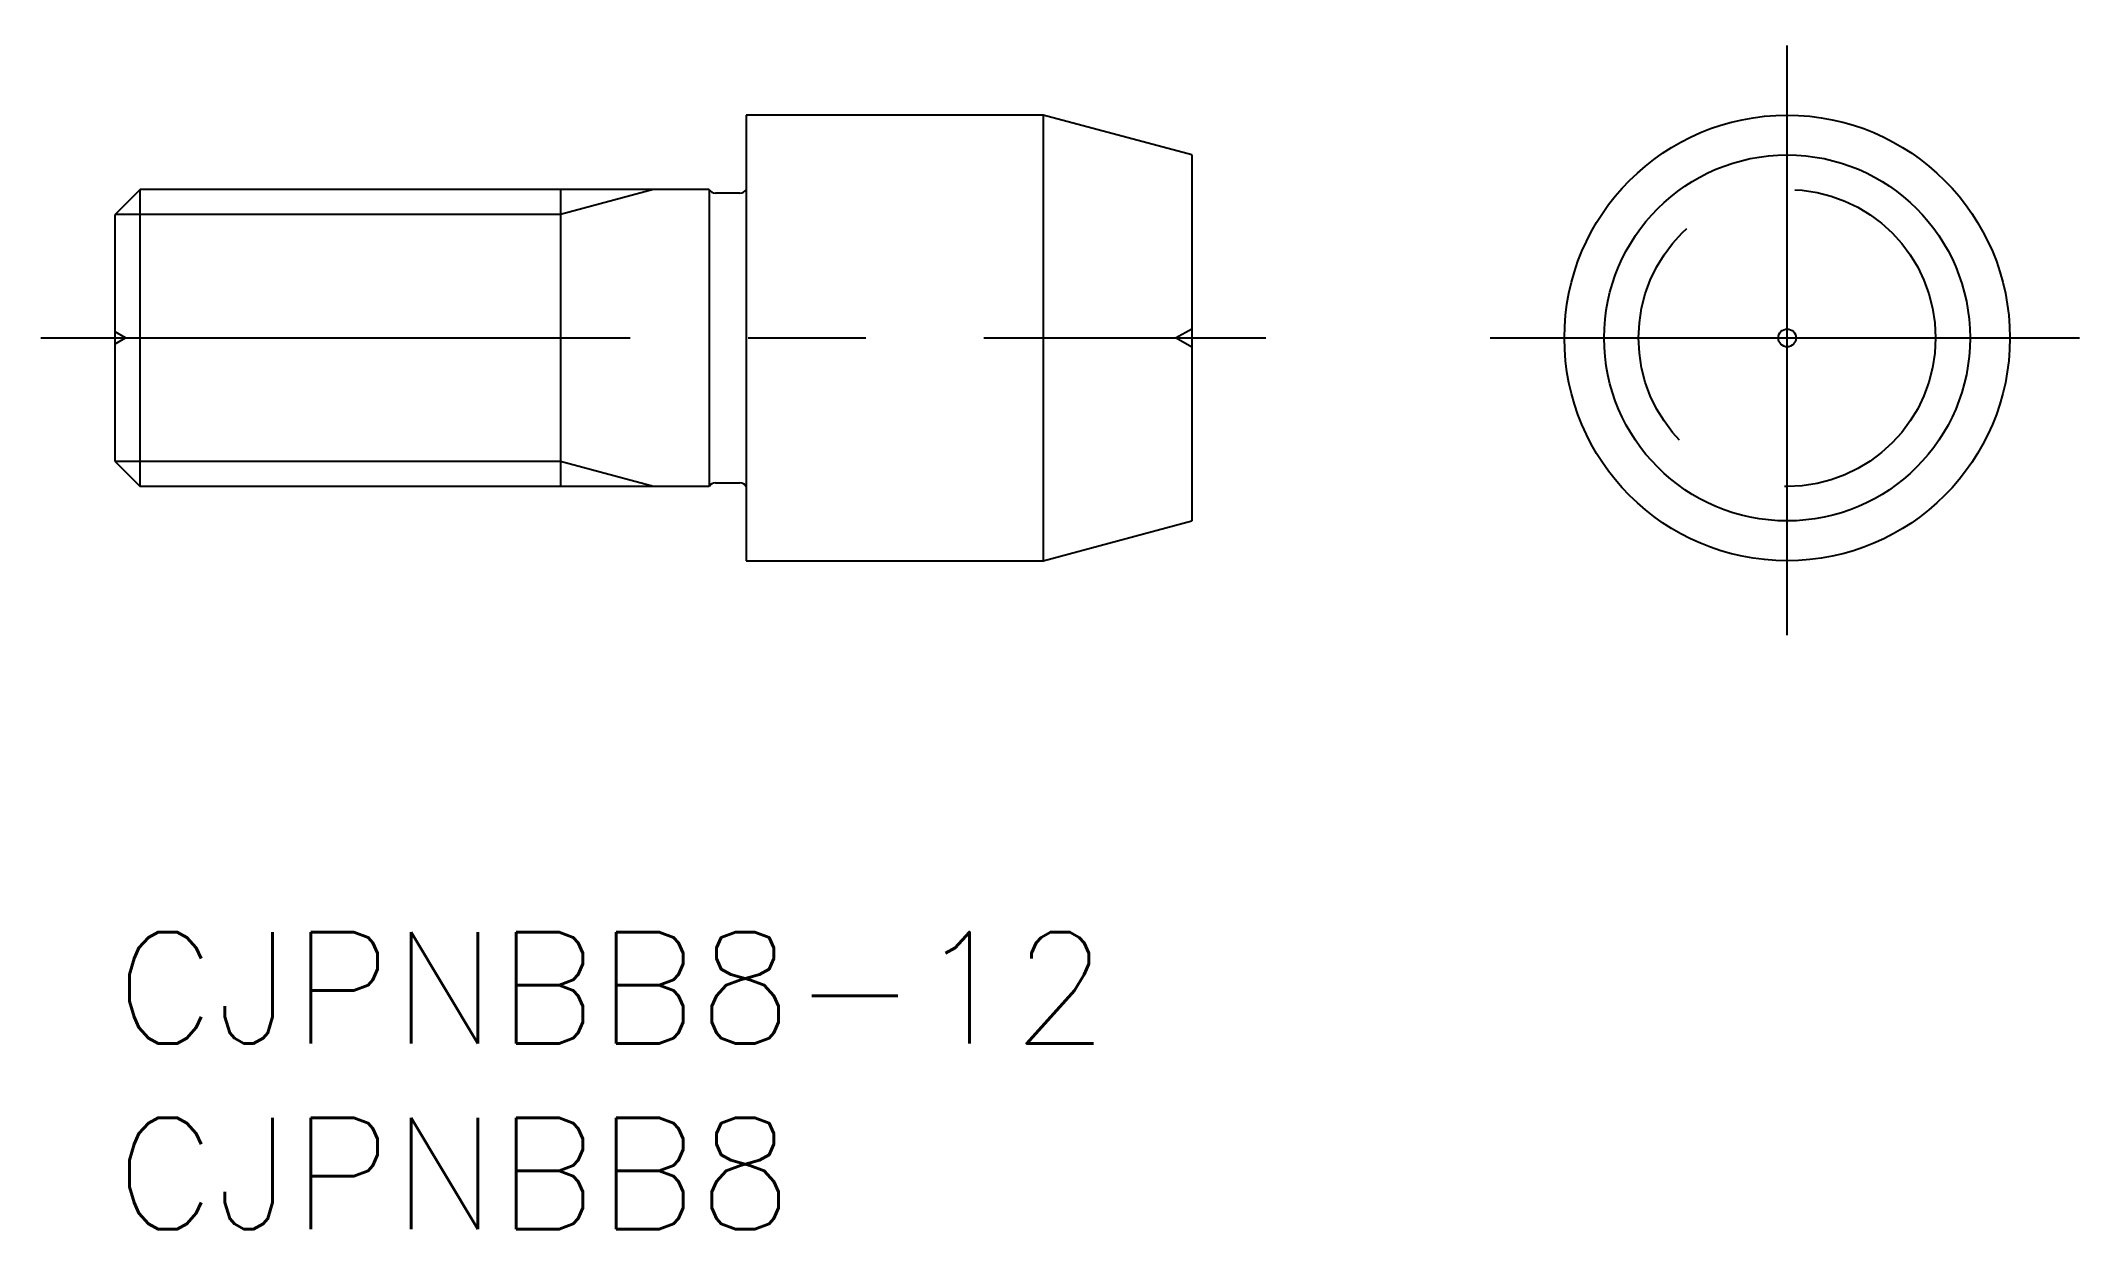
# Model space of a CAD drawing. Extents: x -2 to 53, y -8 to 24.
import ezdxf

# ---------------------------------------------------------------- set-up
doc = ezdxf.new("R2010")
doc.units = 0
doc.header["$LTSCALE"] = 0.5
doc.linetypes.add('CENTER', pattern=[50.8, 31.75, -6.35, 6.35, -6.35])
doc.linetypes.add('DASHED', pattern=[19.05, 12.7, -6.35])
for name, color, linetype in [('MSM_CENTER', 1, 'CENTER'), ('MSM_CONTINUOUS', 7, 'CONTINUOUS'), ('MSM_DASHED', 4, 'DASHED'), ('MSM_NARROW', 5, 'CONTINUOUS'), ('MSM_PART_NUMBER', 7, 'CONTINUOUS')]:
    doc.layers.add(name, color=color, linetype=linetype)
doc.styles.get("Standard").update_dxf_attribs({"font": 'txt.shx', "height": 0.5, "bigfont": 'bigfont.shx'})

# ---------------------------------------------------------------- blocks, each defined once
blk = doc.blocks.new('*U15')
at = {"layer": 'MSM_PART_NUMBER'}
blk.add_text('CJPNBB8-12', height=3, dxfattribs=at).set_placement((0, -3))
blk = doc.blocks.new('*U16')
at = {"layer": 'MSM_PART_NUMBER'}
blk.add_text('CJPNBB8', height=3, dxfattribs=at).set_placement((0, -8))

msp = doc.modelspace()

# ---------------------------------------------------------------- linework, layer by layer
at = {"layer": 'MSM_CENTER'}
for p, q in [((45.039, 8), (45.039, 24)), ((-2, 16), (31, 16)), ((37.039, 16), (53.039, 16))]:
    msp.add_line(p, q, dxfattribs=at)
at = {"layer": 'MSM_CONTINUOUS'}
for p, q in [((25, 22), (17, 22)), ((17, 22), (17, 10)), ((29, 20.928), (25, 22)), ((25, 22), (25, 10)), ((29, 20.928), (29, 11.072)), ((0.676, 20), (0, 19.323)), ((16, 20), (0.676, 20)), ((0.676, 12), (0.676, 20)), ((12, 20), (12, 12)), ((16, 20), (16, 12)), ((16.827, 19.9), (16.173, 19.9)), ((0, 12.676), (0, 19.323)), ((0, 12.676), (0.676, 12)), ((16, 12), (0.676, 12)), ((16.173, 12.1), (16.827, 12.1)), ((25, 10), (29, 11.072)), ((17, 10), (25, 10))]:
    msp.add_line(p, q, dxfattribs=at)
for radius in [6, 4.928, 0.24]:
    msp.add_circle((45.039, 16), radius, dxfattribs=at)
for centre, start, end in [((16.173, 20.1), 210, 270), ((16.827, 20.1), 270, 330), ((16.173, 11.9), 90, 150), ((16.827, 11.9), 30, 90)]:
    msp.add_arc(centre, 0.2, start, end, dxfattribs=at)
at = {"layer": 'MSM_DASHED'}
for p, q in [((0.277, 16), (0, 16.16)), ((0, 15.84), (0.277, 16)), ((29, 16.24), (28.584, 16)), ((28.584, 16), (29, 15.76))]:
    msp.add_line(p, q, dxfattribs=at)
msp.add_circle((45.039, 16), 4, dxfattribs=at)
at = {"layer": 'MSM_NARROW'}
for p, q in [((14.5, 20), (12, 19.323)), ((12, 19.323), (0, 19.323)), ((12, 12.676), (0, 12.676)), ((14.5, 12), (12, 12.676))]:
    msp.add_line(p, q, dxfattribs=at)

# ---------------------------------------------------------------- block references
at = {"layer": 'MSM_CONTINUOUS'}
for name in ['*U15', '*U16']:
    msp.add_blockref(name, (0, 0), dxfattribs=at)

doc.saveas('drawing.dxf')
